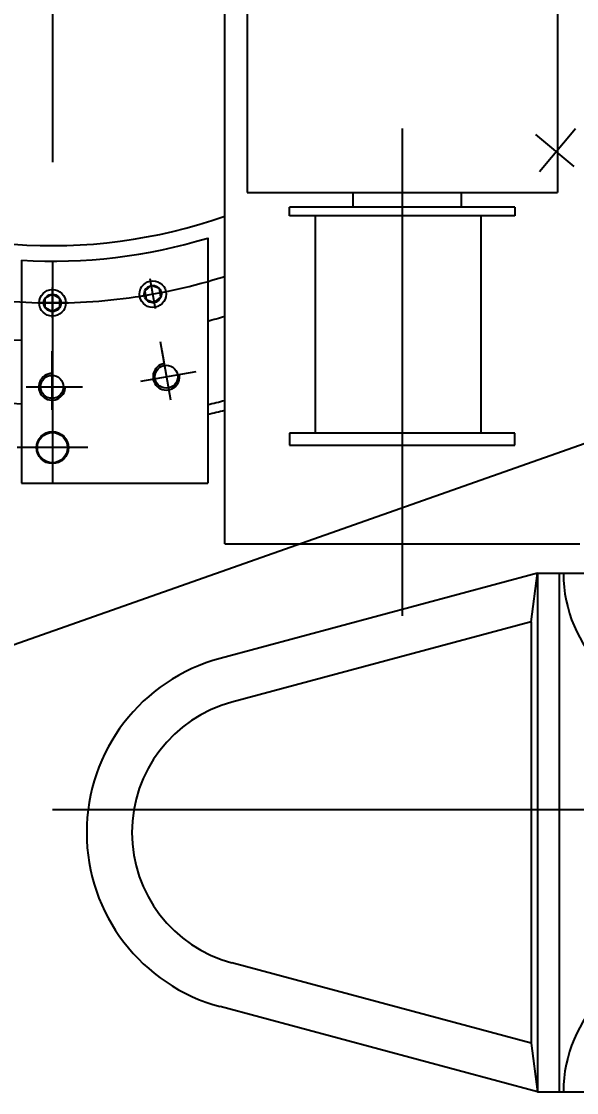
# Model space of a CAD drawing. Header units: millimetres. Extents: x 0 to 29400, y 0 to 20790.
# Drawn here: x 12550 to 13175, y 10644 to 11851 of the extents above; entities that cross this region are included whole.
import ezdxf

# ---------------------------------------------------------------- set-up
doc = ezdxf.new("R2010")
doc.units = ezdxf.units.MM
doc.header["$LTSCALE"] = 700
doc.linetypes.add('G', pattern=[2, 1.25, -0.25, 0.25, -0.25])
for name, color, linetype in [('01', 7, 'Continuous'), ('02', 1, 'Continuous'), ('05', 142, 'G'), ('08', 1, 'Continuous')]:
    doc.layers.add(name, color=color, linetype=linetype)
doc.styles.get("Standard").update_dxf_attribs({"font": 'FZYTK.TTF', "width": 0.707})
doc.dimstyles.new('INTE', dxfattribs={"dimscale": 70, "dimtxt": 3.5, "dimasz": 3, "dimexe": 3, "dimexo": 0, "dimgap": 1, "dimtad": 1, "dimdec": 0, "dimdsep": 46, "dimtxsty": 'Standard', "dimcen": 0, "dimclrd": 1, "dimclre": 1, "dimclrt": 3, "dimaunit": 1, "dimadec": 0, "dimazin": 0, "dimtfac": 1, "dimtdec": 0, "dimtmove": 0, "dimatfit": 0, "dimfxl": 1, "dimarcsym": 0})

# ---------------------------------------------------------------- blocks, each defined once
blk = doc.blocks.new('*D851')
at = {"layer": '08', "color": 1, "lineweight": -2}
for p, q in [((5911, 11102), (5911, 3807.1)), ((15472.6, 5670), (15472.6, 3807.1)), ((15262.6, 4017.1), (6121, 4017.1))]:
    blk.add_line(p, q, dxfattribs=at)
at = {"layer": '08', "color": 1}
for points in [[(6121, 4052.1), (6121, 3982.1), (5911, 4017.1)], [(15262.6, 4052.1), (15262.6, 3982.1), (15472.6, 4017.1)]]:
    blk.add_solid(points, dxfattribs=at)
at = {"layer": 'DEFPOINTS', "color": 0}
for p in [(5911, 11102), (15472.6, 5670), (5911, 4017.1)]:
    blk.add_point(p, dxfattribs=at)
at = {"layer": '08', "color": 3, "insert": (10691.8, 4209.7), "char_height": 245, "attachment_point": 5}
blk.add_mtext('9562', dxfattribs=at)
blk = doc.blocks.new('*D853')
at = {"layer": '08', "color": 1, "lineweight": -2}
blk.add_line((15472.6, 12182), (6347, 8963.8), dxfattribs=at)
at = {"layer": '08', "color": 1}
blk.add_solid([(6335.4, 8996.8), (6358.7, 8930.8), (6149, 8893.9)], dxfattribs=at)
at = {"layer": 'DEFPOINTS', "color": 0}
for p in [(15472.6, 12182), (6149, 8893.9)]:
    blk.add_point(p, dxfattribs=at)
at = {"layer": '08', "color": 3, "insert": (7247.3, 9485.4), "char_height": 245, "attachment_point": 5, "rotation": 19.4255}
blk.add_mtext('R9886', dxfattribs=at)

msp = doc.modelspace()

# ---------------------------------------------------------------- linework, layer by layer
for p, q in [((13156.2, 11229), (13172.2, 11229)), ((13156.2, 10645), (13192, 10645))]:
    msp.add_line(p, q)
for centre in [(12697.7, 11543.4), (12584.6, 11533.5)]:
    msp.add_circle(centre, 9.72)
at = {"layer": '01'}
for p, q in [((12778.8, 11262), (12778.8, 13102)), ((12804, 12139.8), (12804, 11657.7)), ((13153.7, 12139.8), (13153.7, 11657.7)), ((12804, 11657.7), (13153.7, 11657.7)), ((12923.4, 11641.5), (12923.4, 11657.7)), ((13045.3, 11657.7), (13045.3, 11641.5)), ((13105.9, 11641.5), (12851.8, 11641.5)), ((12851.8, 11631.7), (12851.8, 11641.5)), ((13105.9, 11631.7), (12851.8, 11631.7)), ((12881.2, 11386.6), (12881.2, 11631.7)), ((13067.5, 11631.7), (13067.5, 11386.6)), ((13105.9, 11641.5), (13105.9, 11631.7)), ((12549.6, 11581.6), (12549.6, 11330.5)), ((12696, 11553), (12688.6, 11546.8)), ((12688.6, 11546.8), (12690.2, 11537.2)), ((12705.1, 11549.7), (12696, 11553)), ((12706.8, 11540.1), (12705.1, 11549.7)), ((12584.6, 11543.3), (12576.2, 11538.4)), ((12576.2, 11538.4), (12576.2, 11528.7)), ((12593, 11538.4), (12584.6, 11543.3)), ((12593, 11528.7), (12593, 11538.4)), ((12690.2, 11537.2), (12699.4, 11533.9)), ((12699.4, 11533.9), (12706.8, 11540.1)), ((12576.2, 11528.7), (12584.6, 11523.8)), ((12584.6, 11523.8), (12593, 11528.7)), ((13105.9, 11386.6), (12851.8, 11386.6)), ((12851.8, 11386.6), (12851.8, 11373.2)), ((13105.9, 11373.2), (13105.9, 11386.6)), ((12851.8, 11373.2), (13105.9, 11373.2)), ((12778.8, 11262), (13178.8, 11262)), ((13131.2, 11229), (12773.6, 11133)), ((13124.2, 11174.3), (13131.2, 11229)), ((13131.2, 11229), (13131.2, 10645)), ((13131.2, 11229), (13156.2, 11229)), ((13124.2, 11174.3), (12786.8, 11083.8)), ((13124.2, 11174.3), (13124.2, 10699.7)), ((13124.2, 10699.7), (12786.8, 10790.2)), ((13131.2, 10645), (12773.6, 10740.9)), ((13124.2, 10699.7), (13131.2, 10645)), ((13131.2, 10645), (13156.2, 10645))]:
    msp.add_line(p, q, dxfattribs=at)
at = {"layer": '01', "color": 7, "linetype": 'Continuous'}
for p, q in [((12759.6, 11606.6), (12759.6, 11330.5)), ((12549.6, 11330.5), (12759.6, 11330.5)), ((13156.2, 10645), (13156.2, 11229)), ((13156.2, 11229), (13192, 11229)), ((13172.2, 11229), (13172.2, 11229))]:
    msp.add_line(p, q, dxfattribs=at)
at = {"layer": '01'}
for centre, radius in [((12697.7, 11543.4), 15), ((12584.6, 11533.5), 15), ((12584.6, 11370.5), 17)]:
    msp.add_circle(centre, radius, dxfattribs=at)
at = {"layer": '01', "color": 7, "linetype": 'Continuous'}
for centre, radius in [((12712.9, 11450.3), 12.9), ((12584.1, 11439), 12.9), ((12584.6, 11370.5), 18)]:
    msp.add_circle(centre, radius, dxfattribs=at)
at = {"layer": '01'}
for centre, radius, start, end in [((12584.6, 12180.5), 582.5, 241.9102, 289.4747), ((12584.6, 12180.5), 690, 251.9226, 267.0924), ((12584.6, 12180.5), 690, 284.692, 286.3467), ((12584.6, 12180.5), 761.4, 254.322, 267.3651), ((12584.6, 12182.4), 793.8, 282.7368, 284.1618), ((12826.2, 10937), 203, 105.0171, 254.9829), ((12826.2, 10937), 152, 105.0171, 254.9829)]:
    msp.add_arc(centre, radius, start, end, dxfattribs=at)
at = {"layer": '01', "color": 7, "linetype": 'Continuous'}
for centre, radius, start, end in [((12584.6, 12180.5), 600, 266.6558, 286.9578), ((12584.1, 12180.5), 781.5, 282.9757, 284.4246), ((13312.5, 11229), 152, 180, 270), ((13312.5, 10645), 152, 90, 180)]:
    msp.add_arc(centre, radius, start, end, dxfattribs=at)
at = {"layer": '02', "color": 1, "linetype": 'Continuous'}
for centre, start, end in [((12712.9, 11450.3), 100, 10.6603), ((12584.1, 11439), 90, 0.6603)]:
    msp.add_arc(centre, 15, start, end, dxfattribs=at)
at = {"layer": '05'}
for p, q in [((12978.8, 13129.9), (12978.8, 11181.1)), ((13133.4, 11681.5), (13174.2, 11730.1)), ((13129.1, 11723.3), (13172.2, 11687.1)), ((12700.6, 11526.7), (12694.7, 11560.6)), ((12584.6, 11516.5), (12584.6, 11551)), ((12714.9, 11546.5), (12681.3, 11540.5)), ((12602.1, 11533.5), (12568, 11533.5)), ((12705.9, 11489.9), (12711.1, 11460.4)), ((12584.1, 11479.3), (12584.1, 11449.3)), ((12707.7, 11480), (12717.5, 11424.5)), ((12584.1, 11469.2), (12584.1, 11412.9)), ((12684.1, 11445.2), (12746.6, 11456.2)), ((12554.9, 11439), (12618.4, 11439)), ((12584.6, 11410.2), (12584.6, 11330.9)), ((12624.3, 11370.5), (12545, 11370.5))]:
    msp.add_line(p, q, dxfattribs=at)
at = {"layer": '05', "color": 4, "linetype": 'G'}
for p, q in [((12584.6, 12980.9), (12584.6, 11383.1)), ((12584.6, 12917), (12584.6, 11447.8)), ((12584.6, 10962.8), (14980.1, 10962.8))]:
    msp.add_line(p, q, dxfattribs=at)
msp.add_arc((12584.6, 12180.5), 647, 248.425, 287.4669, dxfattribs=at)

# ---------------------------------------------------------------- dimensions: what is measured, and where the dimension line sits
at = {"layer": '08'}
dim = msp.add_radius_dim(center=(15472.6, 12182), mpoint=(6149, 8893.9), dimstyle='INTE', dxfattribs=at)
dim.commit()
dim.dimension.update_dxf_attribs({"geometry": '*D853', "text_midpoint": (7311.3, 9303.8), "dimtype": 164})
dim = msp.add_linear_dim(base=(5911, 4017.1), p1=(15472.6, 5670), p2=(5911, 11102), dimstyle='INTE', dxfattribs=at)
dim.commit()
dim.dimension.update_dxf_attribs({"geometry": '*D851', "text_midpoint": (10691.8, 4209.7)})

doc.saveas('drawing.dxf')
